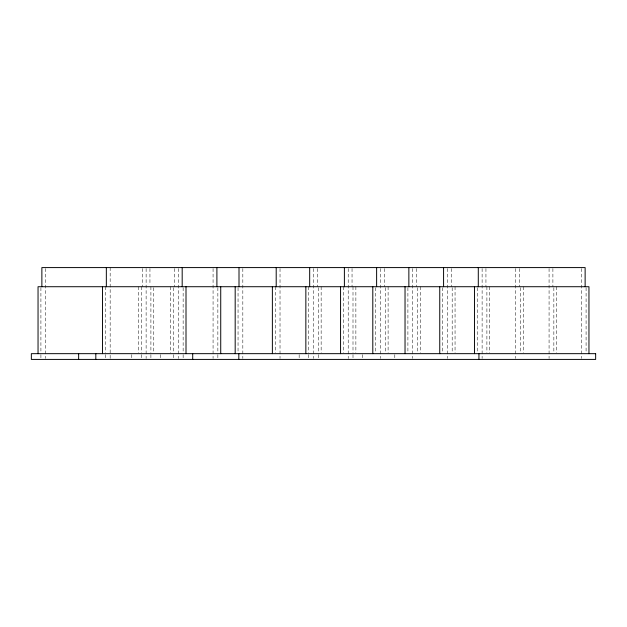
<?xml version="1.0" encoding="UTF-8"?>
<svg xmlns="http://www.w3.org/2000/svg" width="627" height="627" viewBox="0 0 627 627"><rect width="100%" height="100%" fill="white"/><g stroke="black" fill="none" stroke-linecap="round" stroke-linejoin="round"><path stroke-width="0.47" stroke-dasharray="3.13 2.35" d="M586.088 287.691L586.088 352.703M581.307 268.568L581.307 358.456M556.721 286.719L556.721 352.703M553.853 287.691L553.853 352.703M552.896 268.544L552.896 286.719M549.072 268.568L549.072 358.456M523.247 286.719L523.247 352.703M520.371 287.691L520.371 352.703M519.415 268.544L519.415 286.719M515.59 268.568L515.59 358.456M489.765 286.719L489.765 352.703M486.897 286.719L486.897 352.703M485.941 268.544L485.941 286.719M482.116 268.568L482.116 358.456M477.335 287.691L477.335 352.703M455.053 286.719L455.053 352.703M452.185 287.691L452.185 352.703M451.228 268.544L451.228 286.719M447.404 268.568L447.404 358.456M442.623 287.691L442.623 352.703M420.341 286.719L420.341 352.703M417.472 287.691L417.472 352.703M416.516 268.544L416.516 286.719M412.684 268.568L412.684 358.456M407.903 287.691L407.903 352.703M394.798 354.623L394.798 359.412M388.105 286.719L388.105 352.703M385.237 287.691L385.237 352.703M384.28 268.544L384.28 286.719M380.448 268.568L380.448 358.456M375.667 287.691L375.667 352.703M362.563 354.623L362.563 358.456M355.87 286.719L355.87 352.703M353.001 286.719L353.001 352.703M353.001 354.623L353.001 358.456M352.045 268.544L352.045 286.719M348.212 268.568L348.212 358.456M343.431 286.719L343.431 352.703M321.149 286.719L321.149 352.703M318.281 287.691L318.281 352.703M318.281 354.623L318.281 358.456M317.325 268.544L317.325 286.719M313.5 268.568L313.5 358.456M308.719 286.719L308.719 352.703M308.719 354.623L308.719 358.456M299.157 354.623L299.157 359.412M280.026 268.568L280.026 358.456M275.245 286.719L275.245 352.703M242.829 268.568L242.829 358.456M238.048 287.691L238.048 352.703M217.859 287.691L217.859 352.703M217.859 354.623L217.859 359.412M213.07 268.568L213.07 358.456M183.139 287.691L183.139 352.703M183.139 354.623L183.139 359.412M178.358 268.568L178.358 358.456M174.533 268.544L174.533 286.719M173.577 287.691L173.577 352.703M173.577 354.623L173.577 359.412M170.709 286.719L170.709 352.703M160.473 354.623L160.473 358.456M153.772 287.691L153.772 352.703M150.903 286.719L150.903 352.703M150.903 354.623L150.903 358.456M149.947 268.544L149.947 284.807M146.122 268.568L146.122 358.456M142.298 268.544L142.298 286.719M141.341 286.719L141.341 352.703M141.341 354.623L141.341 359.412M138.473 286.719L138.473 352.703M131.78 354.623L131.78 358.456M110.164 267.588L110.164 358.456M105.383 286.719L105.383 352.703M105.383 354.623L105.383 359.412M45.693 268.568L45.693 358.456M40.912 287.691L40.912 352.703M40.912 354.623L40.912 358.456"/><path stroke-width="0.94" d="M588.957 353.667L588.957 286.719L38.043 286.719L38.043 353.667M585.132 286.719L585.132 267.588L41.868 267.588L41.868 286.719M478.934 353.667L478.934 359.412M478.291 267.588L478.291 286.719M474.467 286.719L474.467 353.667M443.579 267.588L443.579 286.719M439.746 286.719L439.746 353.667M408.859 267.588L408.859 286.719M405.034 286.719L405.034 353.667M376.623 267.588L376.623 286.719M372.799 286.719L372.799 353.667M344.388 267.588L344.388 286.719M340.563 286.719L340.563 353.667M309.675 267.588L309.675 286.719M305.851 286.719L305.851 353.667M276.201 267.588L276.201 286.719M272.377 286.719L272.377 353.667M239.005 267.588L239.005 286.719M238.816 353.667L238.816 359.412M235.18 286.719L235.18 353.667M220.728 286.719L220.728 353.667M216.903 267.588L216.903 286.719M192.708 353.667L192.708 359.412M186.007 286.719L186.007 353.667M182.183 267.588L182.183 286.719M106.339 267.588L106.339 286.719M102.514 286.719L102.514 353.667M95.821 353.667L95.821 359.412M78.641 353.667L78.641 359.412M595.65 353.667L31.35 353.667L31.35 359.412L595.65 359.412L595.65 353.667"/></g></svg>
